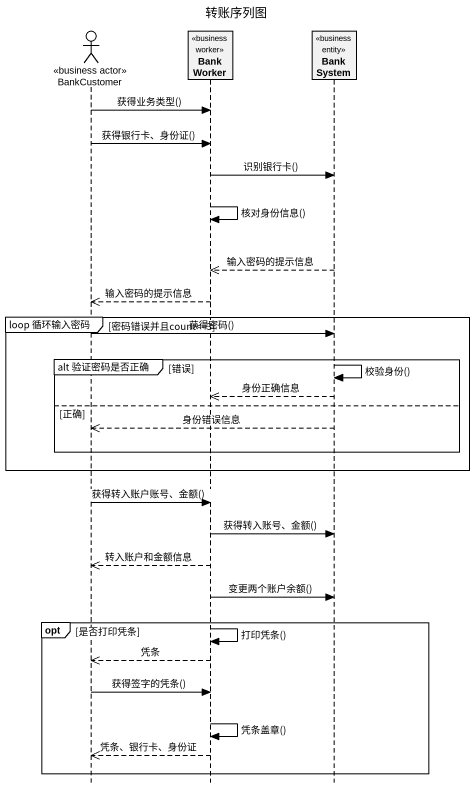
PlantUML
@startuml
title 转账序列图
hide footbox
actor BankCustomer <<business actor>>
participant BankWorker <<business worker>>
participant BankSystem <<business entity>>

BankCustomer -> BankWorker : 获得业务类型()
BankCustomer -> BankWorker : 获得银行卡、身份证()
BankWorker -> BankSystem : 识别银行卡()
BankWorker -> BankWorker : 核对身份信息()
BankSystem -->> BankWorker : 输入密码的提示信息
BankWorker -->> BankCustomer : 输入密码的提示信息
group loop 循环输入密码 [密码错误并且count<=3]
  BankCustomer -> BankSystem : 获得密码()
  group alt 验证密码是否正确 [错误]
    BankSystem -> BankSystem : 校验身份()
    BankSystem -->> BankWorker : 身份正确信息
  else 正确
    BankSystem -->> BankCustomer : 身份错误信息
  end
end
BankCustomer -> BankWorker : 获得转入账户账号、金额()
BankWorker -> BankSystem : 获得转入账号、金额()
BankWorker -->> BankCustomer : 转入账户和金额信息
BankWorker -> BankSystem : 变更两个账户余额()
opt 是否打印凭条
  BankWorker -> BankWorker : 打印凭条()
  BankWorker -->> BankCustomer : 凭条
  BankCustomer -> BankWorker : 获得签字的凭条()
  BankWorker -> BankWorker : 凭条盖章()
  BankWorker -->> BankCustomer : 凭条、银行卡、身份证
end
@enduml
